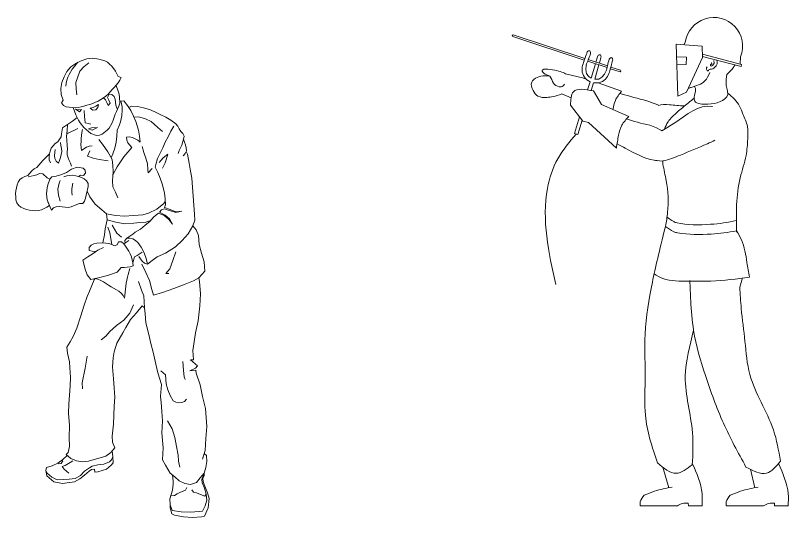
# Model space of a CAD drawing. Header units: millimetres. Extents: x -4334 to 3170, y -6252 to 3630.
# Drawn here: x 380 to 3136, y -6252 to -4460 of the extents above; entities that cross this region are included whole.
import ezdxf

# ---------------------------------------------------------------- set-up
doc = ezdxf.new("R2010")
doc.units = ezdxf.units.MM
doc.linetypes.add('K5LT_THIN', pattern=[0])
doc.layers.get('0').update_dxf_attribs({"color": 250})

# ---------------------------------------------------------------- blocks, each defined once
blk = doc.blocks.new('U14')
at = {"color": 7, "linetype": 'K5LT_THIN', "lineweight": 18}
for p, q in [((7264.2, -219.9), (7250.1, -236.3)), ((7256.2, -223.8), (7275.6, -214.4)), ((7275.6, -214.4), (7295.9, -207.1)), ((7295.9, -207.1), (7317.5, -205.5)), ((7317.5, -205.5), (7338.8, -208.5)), ((7338.8, -208.5), (7359.5, -214.9)), ((7359.5, -214.9), (7369, -220.1)), ((7369, -220.1), (7377.1, -227.1)), ((7224.6, -252.9), (7238.7, -236.6)), ((7243, -244.5), (7232.4, -263.2)), ((7238.7, -236.6), (7256.2, -223.8)), ((7250.1, -236.3), (7243, -244.5)), ((7285.5, -235.6), (7271.4, -251.9)), ((7302.5, -222.3), (7285.5, -235.6)), ((7377.1, -227.1), (7385.3, -234.2)), ((7385.3, -234.2), (7397.9, -251.7)), ((7206.6, -292.1), (7214.8, -272.2)), ((7214.8, -272.2), (7224.6, -252.9)), ((7228.7, -273.4), (7225, -283.5)), ((7232.4, -263.2), (7228.7, -273.4)), ((7263.5, -272.1), (7256.6, -292.5)), ((7271.4, -251.9), (7263.5, -272.1)), ((7397.9, -251.7), (7403.1, -261.2)), ((7403.1, -261.2), (7407.7, -271)), ((7407.7, -271), (7418, -274.2)), ((7418, -274.2), (7413, -283.8)), ((7203.2, -313.5), (7206.6, -292.1)), ((7222.5, -294), (7221.2, -304.8)), ((7225, -283.5), (7222.5, -294)), ((7256.6, -292.5), (7258.2, -314.1)), ((7400.3, -301.2), (7393.3, -309.4)), ((7400.2, -302.9), (7400.3, -301.2)), ((7407.3, -323.3), (7400.2, -302.9)), ((7407.4, -293.1), (7400.3, -301.2)), ((7413, -283.8), (7407.4, -293.1)), ((7204.8, -335), (7203.2, -313.5)), ((7258.2, -314.1), (7259, -324.8)), ((7259, -324.8), (7259.8, -335.6)), ((7379.2, -325.8), (7372.1, -333.9)), ((7386.2, -317.6), (7379.2, -325.8)), ((7393.3, -309.4), (7386.2, -317.6)), ((7411.1, -333.4), (7407.3, -323.3)), ((7211.8, -355.5), (7204.8, -335)), ((7205.9, -364.9), (7210.9, -355.4)), ((7210.9, -355.4), (7210.7, -352.4)), ((7336.4, -358.1), (7326.6, -362.6)), ((7345.9, -353), (7336.4, -358.1)), ((7354.7, -346.7), (7345.9, -353)), ((7363.5, -340.5), (7354.7, -346.7)), ((7354.7, -346.7), (7362.9, -353.8)), ((7362.9, -353.8), (7367.3, -363.6)), ((7372.1, -333.9), (7363.5, -340.5)), ((7370, -345.6), (7373.8, -335.5)), ((7373.8, -355.7), (7370, -345.6)), ((7373.8, -335.5), (7384.6, -334.7)), ((7378.6, -365.4), (7373.8, -355.7)), ((7384.6, -334.7), (7392.7, -341.7)), ((7392.7, -341.7), (7397.3, -351.5)), ((7397.3, -351.5), (7398.1, -362.3)), ((7411.9, -344.2), (7411.1, -333.4)), ((7413.5, -365.7), (7411.9, -344.2)), ((7427.5, -357.2), (7413, -358.3)), ((7416.7, -358), (7421.3, -379.1)), ((7441.1, -374), (7427.5, -357.2)), ((7212.1, -373.8), (7205.9, -364.9)), ((7221.9, -378.4), (7212.1, -373.8)), ((7232.5, -380.3), (7221.9, -378.4)), ((7243.2, -381.4), (7232.5, -380.3)), ((7254, -382.3), (7243.2, -381.4)), ((7247.5, -381.8), (7257.1, -407)), ((7264.8, -381.5), (7254, -382.3)), ((7275.3, -379), (7264.8, -381.5)), ((7285.7, -376.4), (7275.3, -379)), ((7296.1, -373.3), (7285.7, -376.4)), ((7306.5, -370.3), (7296.1, -373.3)), ((7316.8, -367.1), (7306.5, -370.3)), ((7307.7, -383.5), (7318.2, -381)), ((7317.3, -390.4), (7307.7, -383.5)), ((7326.6, -362.6), (7316.8, -367.1)), ((7318.2, -381), (7327.9, -376.3)), ((7327.9, -376.3), (7337.2, -370.9)), ((7335.1, -381.5), (7328.1, -389.6)), ((7337.2, -370.9), (7335.1, -381.5)), ((7367.3, -363.6), (7371.6, -373.6)), ((7371.6, -373.6), (7378.6, -365.4)), ((7398.1, -362.3), (7398.9, -373)), ((7398.9, -373), (7403, -383.1)), ((7401.4, -395.7), (7410.4, -376)), ((7403, -383.1), (7406, -385.7)), ((7410.4, -376), (7413.5, -365.7)), ((7421.3, -379.1), (7422.1, -389.9)), ((7452.3, -392.5), (7441.1, -374)), ((7445.8, -381.7), (7455.2, -376.5)), ((7455.2, -376.5), (7476.8, -377.7)), ((7476.8, -377.7), (7498, -381.9)), ((7498, -381.9), (7518.7, -388.2)), ((7255.4, -387.4), (7266, -389.4)), ((7269.7, -396.8), (7255.4, -387.4)), ((7257.1, -407), (7266.5, -426.4)), ((7266, -389.4), (7276.7, -388.6)), ((7276.7, -388.6), (7269.7, -396.8)), ((7286.5, -392.3), (7288, -413.8)), ((7328.1, -389.6), (7317.3, -390.4)), ((7390.2, -426), (7396.6, -405.4)), ((7396.6, -405.4), (7401.4, -395.7)), ((7420.2, -411.4), (7416.1, -432.6)), ((7422.1, -389.9), (7420.2, -411.4)), ((7461.8, -411.9), (7452.3, -392.5)), ((7470.6, -431.6), (7461.8, -411.9)), ((7518.7, -388.2), (7538.3, -397.1)), ((7538.3, -397.1), (7557.6, -406.8)), ((7557.6, -406.8), (7577.1, -416.1)), ((7244.4, -429.5), (7227, -442.3)), ((7261.8, -416.8), (7244.4, -429.5)), ((7266.5, -426.4), (7271.9, -435.8)), ((7271.9, -435.8), (7285.3, -452.7)), ((7288, -413.8), (7288.8, -424.6)), ((7288.8, -424.6), (7289.6, -435.4)), ((7289.6, -435.4), (7300.2, -437.8)), ((7300.2, -437.8), (7310.7, -440.2)), ((7374.9, -454.5), (7385.6, -435.8)), ((7385.6, -435.8), (7390.2, -426)), ((7416.1, -432.6), (7412, -442.6)), ((7463.1, -414.7), (7484.6, -416.3)), ((7480.3, -462.5), (7470.6, -431.6)), ((7484.6, -416.3), (7505.4, -422.1)), ((7505.4, -422.1), (7524.7, -431.8)), ((7524.7, -431.8), (7549.2, -453)), ((7577.1, -416.1), (7595.8, -426.9)), ((7595.8, -426.9), (7613.6, -439.1)), ((7613.6, -439.1), (7619.9, -447.9)), ((7208.8, -453.9), (7205.7, -475.2)), ((7227, -442.3), (7208.8, -453.9)), ((7225.7, -463.9), (7224.6, -474.6)), ((7227, -442.3), (7225.7, -463.9)), ((7263.6, -456.1), (7226.7, -473.7)), ((7234.5, -470.2), (7254.2, -461.3)), ((7254.2, -461.3), (7263.6, -456.1)), ((7280, -459.6), (7278.5, -470.3)), ((7285.3, -452.7), (7293.5, -459.8)), ((7293.5, -459.8), (7309.8, -473.9)), ((7301.7, -457.3), (7311.9, -453.7)), ((7314.4, -462.4), (7301.7, -457.3)), ((7311.9, -453.7), (7333.4, -452.1)), ((7333.4, -452.1), (7314.4, -462.4)), ((7350.8, -476), (7367.9, -462.7)), ((7367.9, -462.7), (7374.9, -454.5)), ((7403.4, -462.5), (7402.6, -484)), ((7412, -442.6), (7403.4, -462.5)), ((7484.1, -483.8), (7480.3, -462.5)), ((7549.2, -453), (7565.6, -467.1)), ((7594.8, -466.1), (7585.3, -485.6)), ((7606.2, -447.8), (7594.8, -466.1)), ((7619.9, -447.9), (7625.1, -457.4)), ((7625.1, -457.4), (7630.4, -466.8)), ((7630.4, -466.8), (7638.6, -473.9)), ((7203.9, -485.9), (7192, -503.9)), ((7205.7, -475.2), (7203.9, -485.9)), ((7224.6, -474.6), (7223.2, -485.3)), ((7223.2, -485.3), (7224, -496.1)), ((7224.6, -474.6), (7234.5, -470.2)), ((7226.7, -473.7), (7224.6, -474.6)), ((7276.2, -491.7), (7275.4, -502.5)), ((7278.5, -470.3), (7276.2, -491.7)), ((7309.8, -473.9), (7330.2, -481.1)), ((7330.2, -481.1), (7341, -480.3)), ((7339.1, -495.1), (7352.2, -512.3)), ((7341, -480.3), (7350.8, -476)), ((7402.6, -484), (7400.1, -505.5)), ((7437.1, -487.1), (7447.8, -486.3)), ((7437.9, -497.9), (7437.1, -487.1)), ((7447.8, -486.3), (7458.5, -487.9)), ((7458.5, -487.9), (7477.5, -498.3)), ((7485.7, -505.3), (7484.1, -483.8)), ((7585.3, -485.6), (7574.8, -504.5)), ((7640.1, -494.6), (7634.3, -515.3)), ((7638.6, -473.9), (7642.3, -484)), ((7642.3, -484), (7640.1, -494.6)), ((7640.1, -494.6), (7644.4, -504.5)), ((7183.2, -510.2), (7169.1, -526.6)), ((7192, -503.9), (7183.2, -510.2)), ((7203, -517.4), (7202.3, -506.6)), ((7205.6, -527.9), (7203, -517.4)), ((7224, -496.1), (7225.6, -517.6)), ((7225.6, -517.6), (7226.4, -528.4)), ((7275.4, -502.5), (7274.9, -513.3)), ((7274.9, -513.3), (7276.5, -534.8)), ((7285.1, -528.3), (7294.4, -522.8)), ((7294.4, -522.8), (7304.6, -519.3)), ((7304.6, -519.3), (7315.4, -518.5)), ((7352.2, -512.3), (7370.6, -539)), ((7400.1, -505.5), (7395.7, -526.6)), ((7442.5, -507.6), (7437.9, -497.9)), ((7456, -524.5), (7442.5, -507.6)), ((7477.5, -498.3), (7485.7, -505.3)), ((7492.6, -520.8), (7499.5, -541.3)), ((7574.8, -504.5), (7567.1, -524.6)), ((7634.3, -515.3), (7625.3, -535)), ((7644.4, -504.5), (7647.4, -514.8)), ((7647.4, -514.8), (7650, -525.3)), ((7162.3, -547), (7138.5, -570.8)), ((7162.3, -547), (7161.3, -557.8)), ((7164.9, -536.5), (7162.3, -547)), ((7169.1, -526.6), (7164.9, -536.5)), ((7182.6, -531.2), (7181, -552.7)), ((7201.9, -559.8), (7204.5, -549.3)), ((7204.5, -549.3), (7206.4, -538.7)), ((7206.4, -538.7), (7205.6, -527.9)), ((7226.4, -528.4), (7225.2, -539.1)), ((7225.2, -539.1), (7226, -549.9)), ((7226, -549.9), (7228.9, -560.3)), ((7276.5, -534.8), (7285.1, -528.3)), ((7306.8, -535.6), (7297.8, -555.2)), ((7370.6, -539), (7386.6, -567.1)), ((7388.8, -547.1), (7383, -560.8)), ((7395.7, -526.6), (7388.8, -547.1)), ((7427.8, -557.2), (7441.9, -540.9)), ((7441.9, -540.9), (7456, -524.5)), ((7499.5, -541.3), (7506.4, -561.7)), ((7557.1, -543.7), (7548.2, -563.5)), ((7567.1, -524.6), (7557.1, -543.7)), ((7568, -561.2), (7584.4, -547.2)), ((7584.4, -547.2), (7578.3, -568)), ((7625.3, -535), (7622, -545.3)), ((7646.5, -546), (7639.5, -554.2)), ((7650.8, -536.1), (7646.5, -546)), ((7649.9, -538.1), (7654.5, -547.9)), ((7650, -525.3), (7650.8, -536.1)), ((7654.5, -547.9), (7660.1, -579.8)), ((7138.5, -570.8), (7124.4, -587.2)), ((7161.3, -557.8), (7162.1, -568.5)), ((7162.1, -568.5), (7166.7, -578.3)), ((7181, -552.7), (7181.8, -563.5)), ((7181.8, -563.5), (7186.6, -573.1)), ((7186.6, -573.1), (7194.8, -580.2)), ((7194.8, -580.2), (7198.7, -570.1)), ((7198.7, -570.1), (7201.9, -559.8)), ((7228.9, -560.3), (7233.2, -570.2)), ((7233.2, -570.2), (7237.6, -580.1)), ((7297.8, -555.2), (7318.1, -562.6)), ((7318.1, -562.6), (7339.4, -566.6)), ((7339.4, -566.6), (7371.4, -571.3)), ((7386.6, -567.1), (7388.2, -588.7)), ((7404.3, -593.5), (7416, -575.3)), ((7416, -575.3), (7427.8, -557.2)), ((7506.4, -561.7), (7512.1, -582.5)), ((7548.2, -563.5), (7542.1, -584.2)), ((7553.9, -577.6), (7568, -561.2)), ((7575.2, -578.3), (7565.2, -597.5)), ((7578.3, -568), (7575.2, -578.3)), ((7107.9, -600.5), (7099.4, -607.2)), ((7117.4, -595.4), (7107.9, -600.5)), ((7124.4, -587.2), (7117.4, -595.4)), ((7222.8, -613.1), (7240.6, -600.8)), ((7237.6, -580.1), (7241.7, -590.1)), ((7240.6, -600.8), (7261, -593.8)), ((7261, -593.8), (7282.2, -597.8)), ((7282.2, -597.8), (7290.4, -604.9)), ((7290.4, -604.9), (7291.2, -615.7)), ((7388.2, -588.7), (7389.8, -610.2)), ((7388.9, -621.9), (7404.3, -593.5)), ((7512.1, -582.5), (7513.7, -604.1)), ((7513.7, -604.1), (7514.5, -614.9)), ((7514.5, -614.9), (7528.6, -598.5)), ((7542.1, -584.2), (7539.2, -594.6)), ((7539.2, -594.6), (7549.1, -613.8)), ((7660.1, -579.8), (7664.2, -601)), ((7664.2, -601), (7670.1, -632.9)), ((7065.5, -632.1), (7056.5, -638.2)), ((7075.4, -627.8), (7065.5, -632.1)), ((7085.3, -623.6), (7075.4, -627.8)), ((7092.4, -615.4), (7085.3, -623.6)), ((7107.6, -624), (7086.6, -629)), ((7099.4, -607.2), (7092.4, -615.4)), ((7118, -621.3), (7107.6, -624)), ((7127.7, -616.5), (7118, -621.3)), ((7138.4, -618.1), (7127.7, -616.5)), ((7154.7, -632.2), (7138.4, -618.1)), ((7164.5, -636.8), (7154.7, -632.2)), ((7164.5, -636.8), (7171.6, -628.6)), ((7171.6, -628.6), (7182.3, -627.8)), ((7182.3, -627.8), (7203.1, -622)), ((7203.1, -622), (7222.8, -613.1)), ((7214.2, -629), (7224.1, -624.7)), ((7224.1, -624.7), (7234.9, -623.9)), ((7234.9, -623.9), (7245.7, -623.1)), ((7245.7, -623.1), (7256.3, -624.7)), ((7256.3, -624.7), (7266.7, -627.7)), ((7273.4, -622.8), (7266.7, -627.7)), ((7266.7, -627.7), (7276.8, -631.5)), ((7284.1, -623.8), (7273.4, -622.8)), ((7276.8, -631.5), (7286.9, -635.5)), ((7291.2, -615.7), (7284.1, -623.8)), ((7389.8, -610.2), (7387.2, -642.5)), ((7549.1, -613.8), (7557.7, -633.6)), ((7557.7, -633.6), (7564.8, -654)), ((7670.1, -632.9), (7672.4, -665.2)), ((7047.2, -657.5), (7042.7, -678.6)), ((7050.9, -647.3), (7047.2, -657.5)), ((7056.5, -638.2), (7050.9, -647.3)), ((7154.8, -667.7), (7157.4, -657.2)), ((7157.4, -657.2), (7164.5, -636.8)), ((7197, -651.7), (7193, -672.9)), ((7200.4, -641.4), (7197, -651.7)), ((7246.5, -650.9), (7241.9, -672)), ((7286.9, -635.5), (7295.1, -642.5)), ((7295.1, -642.5), (7300.2, -652)), ((7300.2, -652), (7301, -662.8)), ((7387.2, -642.5), (7388.8, -664.1)), ((7564.8, -654), (7573.1, -685.3)), ((7042.7, -678.6), (7041.4, -689.4)), ((7152.5, -689.2), (7154.8, -667.7)), ((7193, -672.9), (7193.8, -683.7)), ((7193.8, -683.7), (7194.6, -694.4)), ((7241.9, -672), (7242.7, -682.8)), ((7242.7, -682.8), (7243.5, -693.5)), ((7295.6, -683.7), (7293.1, -694.2)), ((7298.8, -673.4), (7295.6, -683.7)), ((7296.6, -680.3), (7306.5, -699.5)), ((7301, -662.8), (7298.8, -673.4)), ((7388.8, -664.1), (7397.9, -683.6)), ((7397.9, -683.6), (7406.3, -703.6)), ((7573.1, -685.3), (7574.7, -706.9)), ((7672.4, -665.2), (7674.8, -697.5)), ((7041.4, -689.4), (7042.2, -700.1)), ((7042.2, -700.1), (7043, -710.9)), ((7043, -710.9), (7046.7, -721)), ((7154.1, -710.7), (7152.5, -689.2)), ((7162.5, -730.6), (7154.1, -710.7)), ((7194.6, -694.4), (7200.9, -715.1)), ((7288.1, -715.2), (7281, -723.4)), ((7291, -704.8), (7288.1, -715.2)), ((7293.1, -694.2), (7291, -704.8)), ((7306.5, -699.5), (7325.4, -725.8)), ((7574.7, -706.9), (7576.3, -728.4)), ((7674.8, -697.5), (7677.2, -729.8)), ((7046.7, -721), (7052.6, -730.1)), ((7052.6, -730.1), (7060.8, -737.1)), ((7060.8, -737.1), (7070.7, -741.4)), ((7070.7, -741.4), (7080.9, -745.1)), ((7134.1, -745.9), (7144, -741.5)), ((7144, -741.5), (7153.8, -736.9)), ((7153.8, -736.9), (7162.5, -730.6)), ((7169.7, -747.8), (7157.3, -718.2)), ((7176.8, -739.6), (7169.7, -747.8)), ((7186.6, -735.2), (7176.8, -739.6)), ((7197.4, -734.4), (7186.6, -735.2)), ((7208, -736.1), (7197.4, -734.4)), ((7229.5, -738.1), (7208, -736.1)), ((7240, -735.6), (7229.5, -738.1)), ((7259.9, -727.1), (7240, -735.6)), ((7270.3, -724.2), (7259.9, -727.1)), ((7281, -723.4), (7270.3, -724.2)), ((7325.4, -725.8), (7349.9, -747)), ((7545.3, -744.4), (7569.9, -723.3)), ((7572.5, -742.8), (7562.4, -746.8)), ((7569.9, -723.3), (7575.4, -716.9)), ((7582.5, -746.9), (7572.5, -742.8)), ((7576.3, -728.4), (7572.6, -738.5)), ((7572.6, -738.5), (7592.9, -745.8)), ((7677.2, -729.8), (7679.6, -762.1)), ((7080.9, -745.1), (7091.4, -747.3)), ((7091.4, -747.3), (7102.1, -748.7)), ((7102.1, -748.7), (7112.9, -749.4)), ((7112.9, -749.4), (7123.7, -748.6)), ((7123.7, -748.6), (7134.1, -745.9)), ((7349.9, -747), (7358.1, -754)), ((7358.1, -754), (7366.3, -761.1)), ((7366.3, -761.1), (7367.9, -782.6)), ((7366.3, -761.1), (7398.2, -766.8)), ((7398.2, -766.8), (7430.5, -768.8)), ((7430.5, -768.8), (7462.8, -766.4)), ((7462.8, -766.4), (7495.2, -764)), ((7495.2, -764), (7515.9, -758.2)), ((7515.9, -758.2), (7545.3, -744.4)), ((7551.9, -758.7), (7534.8, -771.8)), ((7572.1, -766.5), (7551.9, -758.7)), ((7562.4, -746.8), (7555.4, -754.9)), ((7555.4, -754.9), (7574.6, -764.9)), ((7588.4, -780.7), (7572.1, -766.5)), ((7574.6, -764.9), (7590.9, -779)), ((7613.6, -755.9), (7582.5, -746.9)), ((7592.9, -745.8), (7613.2, -753.2)), ((7613.2, -753.2), (7634.7, -751.6)), ((7634.7, -751.6), (7613.6, -755.9)), ((7679.6, -762.1), (7681.2, -783.7)), ((7367.9, -782.6), (7361.3, -814.3)), ((7367.9, -782.6), (7399.2, -791)), ((7399.2, -791), (7431.2, -796.2)), ((7431.2, -796.2), (7463.5, -793.8)), ((7463.5, -793.8), (7485, -792.2)), ((7485, -792.2), (7506.6, -790.6)), ((7520.7, -788.2), (7503.7, -801.5)), ((7506.6, -790.6), (7524.3, -784)), ((7534.8, -771.8), (7520.7, -788.2)), ((7601.7, -797.7), (7588.4, -780.7)), ((7590.9, -779), (7601.7, -797.7)), ((7681.2, -783.7), (7674, -804)), ((7361.3, -814.3), (7359.1, -835.8)), ((7370.5, -808.5), (7377.7, -828.9)), ((7386.5, -801.3), (7402.8, -829.3)), ((7468.5, -826.6), (7459.7, -832.8)), ((7486.7, -814.9), (7468.5, -826.6)), ((7503.7, -801.5), (7486.7, -814.9)), ((7674, -804), (7657.4, -831.8)), ((7685.4, -818.1), (7674, -804)), ((7694.4, -837.7), (7685.4, -818.1)), ((7359.1, -835.8), (7352.8, -864)), ((7377.7, -828.9), (7384.5, -869.9)), ((7402.8, -829.3), (7419.2, -843.4)), ((7438.7, -848), (7431.7, -856.1)), ((7459.7, -832.8), (7438.7, -848)), ((7449.5, -847.2), (7438.7, -848)), ((7459.9, -850.1), (7449.5, -847.2)), ((7469.2, -855.4), (7459.9, -850.1)), ((7657.4, -831.8), (7636.2, -856.4)), ((7696.8, -870), (7694.4, -837.7)), ((7310.8, -872.3), (7303.7, -880.5)), ((7303.7, -880.5), (7304.5, -891.3)), ((7320.8, -868.2), (7310.8, -872.3)), ((7331.2, -865.6), (7320.8, -868.2)), ((7352.8, -864), (7331.2, -865.6)), ((7335.6, -889.9), (7355.2, -880.7)), ((7374.2, -866.5), (7352.8, -864)), ((7384.5, -869.9), (7374.2, -866.5)), ((7394.1, -874.9), (7384.5, -869.9)), ((7404.2, -870.9), (7394.1, -874.9)), ((7408.6, -861.1), (7404.2, -870.9)), ((7419.3, -860.3), (7408.6, -861.1)), ((7427.5, -867.3), (7419.3, -860.3)), ((7445.7, -855.7), (7427.5, -867.3)), ((7427.5, -867.3), (7433.9, -876.1)), ((7431.7, -856.1), (7432.4, -866.9)), ((7433.9, -876.1), (7445.3, -894.4)), ((7477.4, -862.5), (7469.2, -855.4)), ((7483.9, -871.1), (7477.4, -862.5)), ((7490.1, -880), (7483.9, -871.1)), ((7499.8, -899.3), (7490.1, -880)), ((7612.1, -878), (7576, -901.6)), ((7636.2, -856.4), (7612.1, -878)), ((7704.8, -901.4), (7696.8, -870)), ((7299.9, -914.1), (7317.9, -902.2)), ((7304.5, -891.3), (7315, -893.9)), ((7315, -893.9), (7327.7, -895.4)), ((7317.9, -902.2), (7335.6, -889.9)), ((7445.3, -894.4), (7450.4, -903.9)), ((7450.4, -903.9), (7454.5, -913.9)), ((7475.2, -908.9), (7465.9, -914.4)), ((7493.7, -897.7), (7475.2, -908.9)), ((7507.2, -919.6), (7499.8, -899.3)), ((7576, -901.6), (7546.1, -914.3)), ((7613.4, -896.5), (7602.8, -927.1)), ((7713.9, -932.5), (7704.8, -901.4)), ((7282, -926.2), (7299.9, -914.1)), ((7289.5, -957.8), (7282, -926.2)), ((7454.5, -913.9), (7459.8, -935.1)), ((7465.9, -914.4), (7459.8, -935.1)), ((7459.8, -935.1), (7460.6, -945.9)), ((7487, -921.4), (7481, -912.4)), ((7493.5, -930), (7487, -921.4)), ((7501.7, -937.1), (7493.5, -930)), ((7511.9, -940.6), (7507.2, -919.6)), ((7528.7, -927), (7511.9, -940.6)), ((7546.1, -914.3), (7528.7, -927)), ((7602.8, -927.1), (7591.7, -957.5)), ((7716.3, -964.8), (7713.9, -932.5)), ((7297.5, -977.8), (7289.5, -957.8)), ((7418.3, -952.4), (7404.1, -968.7)), ((7429, -951.6), (7418.3, -952.4)), ((7450.6, -950), (7429, -951.6)), ((7443.7, -976.8), (7449, -955.8)), ((7460.6, -945.9), (7450.6, -950)), ((7492.5, -939.9), (7505.9, -969.5)), ((7511.9, -940.6), (7501.7, -937.1)), ((7591.7, -957.5), (7577.6, -973.9)), ((7310.7, -994.9), (7297.5, -977.8)), ((7342.3, -987.9), (7310.7, -994.9)), ((7322.4, -996.7), (7325, -991.8)), ((7325, -991.8), (7335.6, -993.9)), ((7373.6, -979.6), (7342.3, -987.9)), ((7404.1, -968.7), (7373.6, -979.6)), ((7436.6, -1008.4), (7440.8, -987.2)), ((7440.8, -987.2), (7443.7, -976.8)), ((7505.9, -969.5), (7519.7, -998.8)), ((7577.6, -973.9), (7588.3, -973.1)), ((7676.5, -1000.3), (7695.1, -989.4)), ((7695.1, -989.4), (7716.3, -964.8)), ((7697.9, -1002.7), (7695.1, -989.4)), ((7322.4, -996.7), (7304.9, -1036.1)), ((7335.6, -993.9), (7345.4, -998.4)), ((7345.4, -998.4), (7354.7, -1003.8)), ((7354.7, -1003.8), (7373, -1015.3)), ((7373, -1015.3), (7382.3, -1020.9)), ((7432.7, -1040.5), (7435, -1019)), ((7435, -1019), (7436.6, -1008.4)), ((7490.4, -1033), (7479.5, -1002.5)), ((7519.7, -998.8), (7528.1, -1030.1)), ((7605.9, -1027.4), (7646.3, -1012.1)), ((7646.3, -1012.1), (7676.5, -1000.3)), ((7701.1, -1045.8), (7697.9, -1002.7)), ((7304.9, -1036.1), (7296.8, -1056.2)), ((7382.3, -1020.9), (7401.1, -1031.4)), ((7401.1, -1031.4), (7410.3, -1037)), ((7410.3, -1037), (7418.5, -1044.1)), ((7418.5, -1044.1), (7425.4, -1052.4)), ((7430.4, -1062), (7432.7, -1040.5)), ((7498.6, -1053), (7490.4, -1033)), ((7528.1, -1030.1), (7534.1, -1050.8)), ((7534.1, -1050.8), (7565.1, -1041.6)), ((7565.1, -1041.6), (7605.9, -1027.4)), ((7698.7, -1088.9), (7701.1, -1045.8)), ((7296.8, -1056.2), (7286.2, -1086.8)), ((7425.4, -1052.4), (7430.4, -1062)), ((7501.8, -1096.1), (7498.6, -1053)), ((7286.2, -1086.8), (7272.7, -1127.8)), ((7462.1, -1085.6), (7449.1, -1115.3)), ((7472.4, -1113.6), (7493.6, -1089)), ((7493.6, -1089), (7501.8, -1096.1)), ((7501.8, -1096.1), (7503.4, -1117.6)), ((7692.5, -1142.6), (7698.7, -1088.9)), ((7272.7, -1127.8), (7260, -1169.1)), ((7449.1, -1115.3), (7427.9, -1139.8)), ((7451.3, -1138.1), (7472.4, -1113.6)), ((7503.4, -1117.6), (7505.7, -1149.9)), ((7427.9, -1139.8), (7401.8, -1158.9)), ((7435.3, -1166.3), (7451.3, -1138.1)), ((7505.7, -1149.9), (7516.4, -1191.8)), ((7683.5, -1184.8), (7692.5, -1142.6)), ((7260, -1169.1), (7246.8, -1198.7)), ((7377.4, -1180.3), (7363.3, -1196.6)), ((7401.8, -1158.9), (7377.4, -1180.3)), ((7402.3, -1222), (7424.2, -1184.9)), ((7424.2, -1184.9), (7435.3, -1166.3)), ((7678.9, -1216.9), (7683.5, -1184.8)), ((7246.8, -1198.7), (7236.2, -1217.5)), ((7363.3, -1196.6), (7347, -1210.8)), ((7516.4, -1191.8), (7524, -1223.3)), ((7236.2, -1217.5), (7224.9, -1235.9)), ((7224.9, -1235.9), (7226.5, -1257.5)), ((7392.7, -1253), (7402.3, -1222)), ((7524, -1223.3), (7531.8, -1254.8)), ((7673.9, -1248.9), (7678.9, -1216.9)), ((7226.5, -1257.5), (7233.6, -1289.1)), ((7390.2, -1274.5), (7392.7, -1253)), ((7531.8, -1254.8), (7541.3, -1296.9)), ((7676.3, -1281.2), (7673.9, -1248.9)), ((7233.6, -1289.1), (7235.2, -1310.6)), ((7297.3, -1268.3), (7289.5, -1310.8)), ((7387.5, -1306.7), (7390.2, -1274.5)), ((7638.4, -1287.9), (7640.8, -1320.2)), ((7665.6, -1282), (7676.3, -1281.2)), ((7673.7, -1289.1), (7665.6, -1282)), ((7690.1, -1303.2), (7673.7, -1289.1)), ((7235.2, -1310.6), (7237.6, -1342.9)), ((7289.5, -1310.8), (7278.8, -1363.7)), ((7390.6, -1349.8), (7387.5, -1306.7)), ((7541.3, -1296.9), (7548.5, -1328.5)), ((7560, -1321.4), (7576.4, -1335.5)), ((7640.8, -1320.2), (7642.4, -1341.7)), ((7663.5, -1320.5), (7683.1, -1311.4)), ((7685, -1318.9), (7663.5, -1320.5)), ((7683.1, -1311.4), (7690.1, -1303.2)), ((7685.8, -1329.7), (7685, -1318.9)), ((7237.6, -1342.9), (7236, -1375.3)), ((7393, -1382.1), (7390.6, -1349.8)), ((7548.5, -1328.5), (7561.8, -1369.6)), ((7576.4, -1335.5), (7578.8, -1367.8)), ((7642.4, -1341.7), (7646.5, -1351.7)), ((7699.8, -1370.5), (7685.8, -1329.7)), ((7236, -1375.3), (7233.9, -1407.6)), ((7278.8, -1363.7), (7280.4, -1385.3)), ((7561.8, -1369.6), (7559, -1412.7)), ((7578.8, -1367.8), (7584.4, -1388.6)), ((7708.2, -1412.9), (7699.8, -1370.5)), ((7395.4, -1414.5), (7393, -1382.1)), ((7584.4, -1388.6), (7593.1, -1408.4)), ((7233.9, -1407.6), (7232.2, -1440)), ((7393.8, -1446.8), (7395.4, -1414.5)), ((7559, -1412.7), (7560.6, -1434.2)), ((7593.1, -1408.4), (7603.2, -1427.5)), ((7603.2, -1427.5), (7612.9, -1432.2)), ((7612.9, -1432.2), (7623.3, -1435.2)), ((7634.1, -1434.4), (7643.8, -1429.8)), ((7643.8, -1429.8), (7650.9, -1421.7)), ((7719, -1454.7), (7708.2, -1412.9)), ((7232.2, -1440), (7230.7, -1472.3)), ((7392.5, -1479.2), (7393.8, -1446.8)), ((7560.6, -1434.2), (7563, -1466.5)), ((7623.3, -1435.2), (7634.1, -1434.4)), ((7721.4, -1487), (7719, -1454.7)), ((7230.7, -1472.3), (7233.9, -1515.4)), ((7390.9, -1511.5), (7392.5, -1479.2)), ((7563, -1466.5), (7565.4, -1498.8)), ((7723.8, -1519.4), (7721.4, -1487)), ((7233.9, -1515.4), (7232.3, -1558.6)), ((7388.5, -1533), (7390.9, -1511.5)), ((7565.4, -1498.8), (7563.6, -1542)), ((7583.9, -1499.3), (7599.9, -1527.5)), ((7386.2, -1554.5), (7388.5, -1533)), ((7563.6, -1542), (7567.6, -1595.9)), ((7599.9, -1527.5), (7609.4, -1558.5)), ((7720.3, -1562.4), (7723.8, -1519.4)), ((7232.3, -1558.6), (7234.6, -1590.9)), ((7387.8, -1576), (7386.2, -1554.5)), ((7609.4, -1558.5), (7615.7, -1590.3)), ((7717.4, -1605.5), (7720.3, -1562.4)), ((7234.6, -1590.9), (7229.4, -1611.9)), ((7381.5, -1612.5), (7395.6, -1596.2)), ((7395.6, -1596.2), (7387.8, -1576)), ((7567.6, -1595.9), (7565.2, -1639)), ((7615.7, -1590.3), (7621.4, -1622.1)), ((7226.2, -1623.4), (7209.9, -1637.6)), ((7229.4, -1611.9), (7222.3, -1620)), ((7222.3, -1620), (7230.5, -1627.1)), ((7343.3, -1631.9), (7363.8, -1624.9)), ((7363.8, -1624.9), (7381.5, -1612.5)), ((7387.2, -1617.1), (7386.5, -1606.8)), ((7388, -1627.9), (7387.2, -1617.1)), ((7621.4, -1622.1), (7623, -1643.7)), ((7708.1, -1636.6), (7717.4, -1605.5)), ((7713.7, -1615.7), (7708.1, -1636.6)), ((7721.9, -1622.8), (7713.7, -1615.7)), ((7723.5, -1644.3), (7721.9, -1622.8)), ((7192.2, -1650), (7172.8, -1659.3)), ((7209.9, -1637.6), (7192.2, -1650)), ((7193.7, -1652.7), (7204.4, -1651.9)), ((7204.4, -1651.9), (7209.8, -1642.6)), ((7236.9, -1647.7), (7218.2, -1658.5)), ((7230.5, -1627.1), (7238.7, -1634.1)), ((7245.7, -1641.5), (7236.9, -1647.7)), ((7238.7, -1634.1), (7258.9, -1641.7)), ((7258.9, -1641.7), (7280.2, -1645.3)), ((7280.2, -1645.3), (7301.8, -1643.7)), ((7301.8, -1643.7), (7322.5, -1637.6)), ((7322.5, -1637.6), (7343.3, -1631.9)), ((7357, -1654.1), (7377.1, -1646.1)), ((7377.1, -1646.1), (7384.1, -1638)), ((7389.6, -1649.4), (7382.6, -1657.6)), ((7384.1, -1638), (7388, -1627.9)), ((7388, -1627.9), (7389.6, -1649.4)), ((7565.2, -1639), (7576.1, -1657.6)), ((7623, -1643.7), (7627.7, -1664.8)), ((7719.9, -1665.6), (7723.5, -1644.3)), ((7152, -1665.3), (7150.2, -1676)), ((7150.2, -1676), (7154.3, -1686)), ((7153.2, -1696), (7150.2, -1676)), ((7172.8, -1659.3), (7152, -1665.3)), ((7218.2, -1658.5), (7208.3, -1662.8)), ((7208.3, -1662.8), (7214.9, -1671.4)), ((7214.9, -1671.4), (7223, -1678.4)), ((7223, -1678.4), (7231.2, -1685.5)), ((7273, -1694.6), (7287.1, -1678.3)), ((7287.1, -1678.3), (7305.5, -1666.9)), ((7304.4, -1679), (7287.6, -1692.6)), ((7312.9, -1672.4), (7304.4, -1679)), ((7305.5, -1666.9), (7314.5, -1661)), ((7323.7, -1671.6), (7312.9, -1672.4)), ((7314.5, -1661), (7335.5, -1655.7)), ((7324.5, -1682.4), (7323.7, -1671.6)), ((7366.1, -1671.6), (7335.3, -1681.6)), ((7335.5, -1655.7), (7357, -1654.1)), ((7382.6, -1657.6), (7366.1, -1671.6)), ((7576.1, -1657.6), (7592.6, -1685.5)), ((7714.5, -1686.5), (7719.9, -1665.6)), ((7177.7, -1717.2), (7153.2, -1696)), ((7154.3, -1686), (7162.4, -1693.1)), ((7162.4, -1693.1), (7170.6, -1700.1)), ((7170.6, -1700.1), (7189.7, -1710.2)), ((7189.7, -1710.2), (7211.2, -1708.7)), ((7211.2, -1708.7), (7232.8, -1707.1)), ((7232.8, -1707.1), (7254.3, -1705.5)), ((7271.3, -1706.8), (7252.3, -1717.1)), ((7254.3, -1705.5), (7273, -1694.6)), ((7287.6, -1692.6), (7271.3, -1706.8)), ((7335.3, -1681.6), (7324.5, -1682.4)), ((7592.6, -1685.5), (7609, -1699.6)), ((7601.7, -1693.3), (7603.3, -1714.8)), ((7609, -1699.6), (7625.4, -1713.7)), ((7686.3, -1719.2), (7700.4, -1702.9)), ((7700.4, -1702.9), (7714.5, -1686.5)), ((7706.4, -1709.2), (7714.5, -1686.5)), ((7709.6, -1705.2), (7714.1, -1695.3)), ((7710.4, -1715.9), (7709.6, -1705.2)), ((7714.1, -1695.3), (7714.5, -1686.5)), ((7209.5, -1723.1), (7177.7, -1717.2)), ((7252.3, -1717.1), (7209.5, -1723.1)), ((7604.1, -1725.6), (7601.5, -1747)), ((7603.3, -1714.8), (7604.1, -1725.6)), ((7625.4, -1713.7), (7644.7, -1723.4)), ((7644.7, -1723.4), (7666, -1726.7)), ((7666, -1726.7), (7686.3, -1719.2)), ((7707.2, -1720), (7706.4, -1709.2)), ((7715.2, -1740.1), (7707.2, -1720)), ((7714.5, -1725.9), (7710.4, -1715.9)), ((7726.4, -1756.1), (7714.5, -1725.9)), ((7601.5, -1747), (7591.2, -1777.7)), ((7618, -1759.7), (7608.9, -1765.6)), ((7627.5, -1754.8), (7618, -1759.7)), ((7647.6, -1746.8), (7627.5, -1754.8)), ((7652.2, -1737), (7647.6, -1746.8)), ((7676.2, -1754.2), (7670.4, -1745.1)), ((7676.2, -1754.2), (7686.9, -1756)), ((7686.9, -1756), (7706.9, -1764)), ((7721.8, -1760.6), (7715.2, -1740.1)), ((7717, -1767.8), (7721.8, -1760.6)), ((7723.4, -1782.2), (7721.8, -1760.6)), ((7731.6, -1777), (7726.4, -1756.1)), ((7591.2, -1777.7), (7592.7, -1799.3)), ((7608.9, -1765.6), (7598.1, -1766.4)), ((7706.9, -1764), (7717, -1767.8)), ((7717.7, -1803), (7723.4, -1782.2)), ((7728.4, -1809.3), (7731.6, -1777)), ((7592.7, -1799.3), (7600.2, -1819.5)), ((7592.7, -1799.3), (7593.5, -1810)), ((7593.5, -1810), (7598.7, -1831)), ((7707.8, -1822.2), (7717.7, -1803)), ((7715.1, -1838.9), (7728.4, -1809.3)), ((7598.7, -1831), (7608.4, -1835.8)), ((7600.2, -1819.5), (7632.3, -1823.9)), ((7608.4, -1835.8), (7640.2, -1842.1)), ((7632.3, -1823.9), (7664.7, -1825.4)), ((7640.2, -1842.1), (7672.5, -1844.4)), ((7664.7, -1825.4), (7697, -1823)), ((7672.5, -1844.4), (7704.8, -1842)), ((7697, -1823), (7707.8, -1822.2)), ((7704.8, -1842), (7715.1, -1838.9))]:
    blk.add_line(p, q, dxfattribs=at)
blk = doc.blocks.new('U21')
at = {"color": 7, "linetype": 'K5LT_THIN', "lineweight": 18}
for p, q in [((8439.1, -212.2), (8184.1, -127.7)), ((8441.2, -206.6), (8185.4, -121.8)), ((8766.2, -155.4), (8772.5, -340.4)), ((8859.4, -162.8), (8766.2, -155.4)), ((8799.1, -148.8), (8794.1, -157.6)), ((8860.8, -202.4), (8859.4, -162.8)), ((8860.4, -191.1), (8999.9, -227.5)), ((8520.1, -239.1), (8451.1, -216.2)), ((8521.5, -233.2), (8453.3, -210.6)), ((8487.3, -197.2), (8480.5, -219.6)), ((8498.6, -203.4), (8492.7, -223.6)), ((8767.7, -200.9), (8803.4, -202.2)), ((8803.4, -202.2), (8802.4, -228.4)), ((8803, -326.9), (8860.8, -202.4)), ((8860.7, -199.1), (8998, -234.9)), ((8996.5, -200.3), (8994.6, -226.1)), ((8478.7, -225.3), (8463.2, -276.1)), ((8491, -229.4), (8476.1, -280.2)), ((8566.5, -254.4), (8532, -243)), ((8567.8, -248.5), (8533.6, -237.2)), ((8802.4, -228.4), (8768.7, -229.5)), ((8999.9, -227.5), (8998, -234.9)), ((8432.5, -275.7), (8376.7, -262.7)), ((8446.6, -280.7), (8432.5, -275.7)), ((8450.8, -318.5), (8459.5, -289.5)), ((8463.2, -320.7), (8471.5, -293.2)), ((8572.1, -323.1), (8488.6, -293.3)), ((8500.6, -370.6), (8471.7, -322.3)), ((8772.5, -340.4), (8803, -326.9)), ((8391.9, -346.5), (8359.5, -332.5)), ((8389.9, -373.2), (8434.2, -430.5)), ((8597.5, -413.1), (8500.6, -370.6)), ((8403.9, -474), (8421.9, -414.4)), ((8415.8, -478), (8431.3, -426.7)), ((8434.2, -430.5), (8454.5, -434.9)), ((8553.3, -526.6), (8454.5, -434.9)), ((8403.9, -474), (8415.8, -478)), ((8719.1, -1665), (8740.3, -1738.1)), ((9031.2, -1672.3), (9047, -1738.2)), ((8770.9, -1802.7), (8638.2, -1802.7)), ((8810.3, -1802.7), (8809.8, -1793.6)), ((8859.1, -1802.7), (8810.3, -1802.7)), ((9077.7, -1802.7), (8945.1, -1802.7)), ((9117.1, -1802.7), (9116.7, -1793.6)), ((9165.9, -1802.7), (9117.1, -1802.7))]:
    blk.add_line(p, q, dxfattribs=at)
blk.add_arc((8900.8, -162.7), 102.7, 338.5496, 172.2289, dxfattribs=at)
for points, knots in [([(8185.4, -121.8), (8184, -122.5), (8181.3, -123.9), (8183.1, -126.4), (8184.1, -127.7)], [0, 0, 0, 0, 0.01966011, 0.0401785, 0.0401785, 0.0401785, 0.0401785]), ([(8459.6, -289.5), (8452, -284.8), (8436.7, -275.3), (8429.2, -249), (8434, -225.7), (8442.1, -204.5), (8447.2, -190.2), (8449.9, -182.8)], [0, 0, 0, 0, 0.1373756, 0.2769406, 0.3956628, 0.5106455, 0.6350776, 0.6350776, 0.6350776, 0.6350776]), ([(8463.2, -276.1), (8458.7, -273.6), (8449.1, -268.3), (8444.5, -250.2), (8444.9, -230.5), (8453.8, -210.1), (8458.8, -195.8), (8461.4, -188.4)], [0, 0, 0, 0, 0.078228, 0.1669267, 0.2734018, 0.3883844, 0.5128165, 0.5128165, 0.5128165, 0.5128165]), ([(8449.9, -182.8), (8451, -181.4), (8453.3, -178.7), (8459.7, -178.4), (8461.4, -183.9), (8461.4, -187), (8461.4, -188.4)], [0, 0, 0, 0, 0.0275658, 0.0539169, 0.0816464, 0.1042079, 0.1042079, 0.1042079, 0.1042079]), ([(8487.3, -197.2), (8488.5, -195.8), (8490.7, -193.1), (8497.1, -192.8), (8498.9, -198.5), (8498.7, -201.8), (8498.6, -203.4)], [0, 0, 0, 0, 0.0275658, 0.0539169, 0.0816464, 0.1075502, 0.1075502, 0.1075502, 0.1075502]), ([(8471.4, -293.2), (8480.3, -293.7), (8498.3, -294.7), (8519.5, -277.4), (8528.9, -255.5), (8534.4, -233.5), (8538.4, -218.8), (8540.4, -211.2)], [0, 0, 0, 0, 0.1373756, 0.2769406, 0.3956628, 0.5106455, 0.6350776, 0.6350776, 0.6350776, 0.6350776]), ([(8476.1, -280.2), (8481.3, -280.7), (8492.2, -281.8), (8506.3, -269.6), (8517.3, -253.2), (8521.6, -231.4), (8525.6, -216.8), (8527.8, -209.3)], [0, 0, 0, 0, 0.078228, 0.1669267, 0.2734018, 0.3883844, 0.5128165, 0.5128165, 0.5128165, 0.5128165]), ([(8540.4, -211.2), (8540.3, -209.5), (8540, -206), (8534.9, -202.1), (8530.4, -205.6), (8528.6, -208.1), (8527.8, -209.3)], [0, 0, 0, 0, 0.0275658, 0.0539169, 0.0816464, 0.1042079, 0.1042079, 0.1042079, 0.1042079]), ([(8912.1, -214.2), (8912.9, -217.9), (8914.7, -225.8), (8905.7, -236.5), (8895.9, -245.8), (8883.5, -243.8), (8879.9, -253.6), (8872.4, -243.2), (8875.8, -238.4), (8877.5, -236)], [0, 0, 0, 0, 0.05762, 0.1200776, 0.2064748, 0.2611148, 0.2850691, 0.329179, 0.3746041, 0.3746041, 0.3746041, 0.3746041]), ([(8900.3, -213.2), (8901.9, -217.7), (8904.9, -226.2), (8887.4, -237.5), (8889.6, -226.6), (8894.3, -226.5), (8893.6, -222.1), (8891.7, -221.8), (8891.1, -221.7)], [0, 0, 0, 0, 0.0717843, 0.1360836, 0.166367, 0.1785197, 0.1983901, 0.2072828, 0.2072828, 0.2072828, 0.2072828]), ([(8376.7, -262.7), (8365.5, -257.4), (8343.1, -246.7), (8278, -240.8), (8298.2, -263.8), (8321.4, -265.5), (8324.7, -297.5), (8341.7, -304.6), (8349.6, -307.9)], [0, 0, 0, 0, 0.2375606, 0.4766942, 0.5218594, 0.6511687, 0.799325, 0.9273633, 0.9273633, 0.9273633, 0.9273633]), ([(8976.9, -229.4), (8973.4, -233.4), (8968.7, -242.8), (8957.5, -253), (8950.1, -260), (8946.8, -263)], [0, 0, 0, 0, 0.0736177, 0.1640685, 0.23516, 0.23516, 0.23516, 0.23516]), ([(8359.5, -332.5), (8333.7, -341.8), (8310, -346.7), (8273.5, -345.3), (8254.8, -320.8), (8246.4, -295.6), (8269.1, -268.3), (8294.1, -268.1), (8313.7, -267.9)], [0, 0, 0, 0, 0.206741, 0.369395, 0.500715, 0.650884, 0.712642, 1, 1, 1, 1]), ([(8567.8, -248.5), (8568.7, -249.7), (8570.6, -252.2), (8567.9, -253.7), (8566.5, -254.4)], [0, 0, 0, 0, 0.01966011, 0.0401785, 0.0401785, 0.0401785, 0.0401785]), ([(8809.8, -312.2), (8813.4, -311.7), (8833.9, -304.6), (8869.4, -295.9), (8881.5, -267.7), (8886.3, -256.6)], [0, 0, 0, 0, 0.110581, 0.650744, 1, 1, 1, 1]), ([(8946.8, -263), (8945.3, -274.9), (8943, -293.1), (8947.5, -316.7), (8954.8, -342.7), (8919, -365.1), (8882.5, -370.8), (8825.2, -369.8), (8833.1, -331.6), (8837.8, -314), (8831.4, -305.9), (8831.2, -305.9)], [0, 0, 0, 0, 0.185338, 0.286927, 0.3834, 0.578379, 0.811114, 1.064034, 1.219703, 1.321587, 1.340379, 1.340379, 1.340379, 1.340379]), ([(8349.6, -307.9), (8352.2, -308), (8359.8, -308.3), (8365.1, -302.4), (8368.7, -298.5)], [0, 0, 0, 0, 0.0387822, 0.1166167, 0.1166167, 0.1166167, 0.1166167]), ([(8471.7, -322.3), (8442.2, -316.6), (8392.6, -307.1), (8390.7, -354.1), (8389.9, -373.2)], [0, 0, 0, 0, 0.3775649, 0.6353151, 0.6353151, 0.6353151, 0.6353151]), ([(8572.1, -323.1), (8563.6, -333.7), (8548.3, -353.2), (8543.1, -377.4), (8541.3, -388.5)], [0, 0, 0, 0, 0.545718, 1, 1, 1, 1]), ([(8950.5, -330.2), (8966.8, -344.2), (8991.1, -365.2), (9001.1, -395.1), (9004.5, -405)], [0, 0, 0, 0, 0.3300305, 0.4925642, 0.4925642, 0.4925642, 0.4925642]), ([(8566.1, -330.7), (8571.4, -332.5), (8605.6, -343.3), (8653.8, -353.8), (8693.3, -368.7), (8703.5, -372.5), (8703.4, -373.1), (8703.4, -374.4), (8703.4, -374.4)], [0, 0, 0, 0, 0.117946, 0.763363, 0.986466, 0.986466, 0.986466, 1, 1, 1, 1]), ([(8831.6, -347.2), (8817.4, -358.9), (8797.1, -375.5), (8776.5, -392.3), (8770.6, -397.6)], [0, 0, 0, 0, 0.699675, 1, 1, 1, 1]), ([(8703.4, -374.4), (8714, -368.6), (8747.8, -372), (8776.5, -375.1), (8797.1, -375.5)], [0, 0, 0, 0, 0.433013, 1, 1, 1, 1]), ([(8715.9, -464.4), (8731.8, -454.7), (8784.9, -423.7), (8849.9, -367.5), (8895, -377.7), (8895.7, -377.9)], [0, 0, 0, 0, 0.266655, 0.987788, 1, 1, 1, 1]), ([(8597.5, -413.1), (8588.4, -423.1), (8570.9, -442.3), (8560, -483.3), (8555.8, -511), (8553.3, -526.6)], [0, 0, 0, 0, 0.210238, 0.4034923, 0.6549028, 0.6549028, 0.6549028, 0.6549028]), ([(8770.6, -397.6), (8758.5, -408.4), (8738.9, -425.7), (8728, -449.4), (8725, -458.9)], [0, 0, 0, 0, 0.620269, 1, 1, 1, 1]), ([(9004.5, -405), (9011.1, -419.4), (9024.1, -447.3), (9021.4, -498.3), (9017.9, -560.2), (8978.9, -667.2), (8980.6, -760.7), (8981.8, -826.4)], [0, 0, 0, 0, 0.245678, 0.477955, 0.791217, 1.226009, 2.251137, 2.251137, 2.251137, 2.251137]), ([(8590, -421.5), (8599.4, -425.2), (8636.8, -439.3), (8678.2, -440.8), (8715.9, -464.4), (8715.9, -464.4)], [0, 0, 0, 0, 0.231366, 0.935247, 1, 1, 1, 1]), ([(8409.9, -476), (8386.1, -504.2), (8338.1, -561), (8278.7, -745.5), (8312, -898.1), (8337.2, -1013.4)], [0, 0, 0, 0, 0.577727, 1.165441, 2.980589, 2.980589, 2.980589, 2.980589]), ([(8718.6, -572.4), (8701.2, -571.2), (8660.9, -566.3), (8609.5, -541.4), (8568.6, -516.9), (8555.8, -511.1)], [0, 0, 0, 0, 0.1309294, 0.8242183, 1, 1, 1, 1]), ([(8904.4, -497.8), (8896, -502.6), (8852.5, -522), (8798.4, -544.7), (8739.8, -567.6), (8718.6, -572.4), (8718.6, -572.4)], [0, 0, 0, 0, 0.143171, 0.677048, 0.988968, 1, 1, 1, 1]), ([(8718.2, -572.4), (8718.6, -576), (8721.7, -599.4), (8736.4, -659.2), (8741.3, -735), (8731.4, -788.7), (8728.3, -805.3)], [0, 0, 0, 0, 0.046267, 0.30324, 0.784804, 1, 1, 1, 1]), ([(8980.9, -784.9), (8951.7, -792), (8878.2, -801), (8800.6, -801), (8761.8, -790.7), (8757.8, -788.5)], [0, 0, 0, 0, 0.401475, 0.939396, 1, 1, 1, 1]), ([(8699.8, -1648.9), (8681, -1592.8), (8649.3, -1498.2), (8659.2, -1341.9), (8649.6, -1183.3), (8678.6, -1010.8), (8705.8, -896.9), (8728.3, -805.3)], [0, 0, 0, 0, 0.214545, 0.361856, 0.569745, 0.797161, 1, 1, 1, 1]), ([(8981.5, -820.8), (8952.3, -827.9), (8881.8, -835.3), (8806, -835.3), (8762.4, -826.6), (8758.4, -824.4)], [0, 0, 0, 0, 0.401475, 0.939396, 1, 1, 1, 1]), ([(8981.5, -820.8), (8987.9, -831.5), (9008.6, -866.1), (9017, -924.5), (9025.1, -968.9), (9028.3, -986.1)], [0, 0, 0, 0, 0.1948996, 0.6344272, 0.9104341, 0.9104341, 0.9104341, 0.9104341]), ([(9028.3, -986.1), (8982.4, -992.7), (8910.4, -1003.1), (8807.8, -999.8), (8735.5, -1002.2), (8698.1, -981.3), (8688.1, -975.1)], [0, 0, 0, 0, 0.4002663, 0.6276931, 0.8992489, 1, 1, 1, 1]), ([(9015.5, -1664.1), (8987.4, -1612.8), (8930.2, -1507.8), (8871.2, -1343), (8827.4, -1197.1), (8818.6, -1082), (8816.3, -1022.5), (8815.3, -998.3)], [0, 0, 0, 0, 0.922468, 1.88388, 2.759796, 3.315967, 3.699749, 3.699749, 3.699749, 3.699749]), ([(9138.3, -1643), (9131.8, -1605.3), (9113, -1496.6), (9024.3, -1368.3), (9012.9, -1215.8), (8998.8, -1112.4), (8994.7, -1047.4), (8993.1, -1021.8)], [0, 0, 0, 0, 0.600434, 1.732525, 2.358371, 2.98126, 3.385739, 3.385739, 3.385739, 3.385739]), ([(8824.2, -1655.8), (8826, -1617.7), (8831, -1512.3), (8780.2, -1351.6), (8816.8, -1230.5), (8828.7, -1175.9)], [0, 0, 0, 0, 0.234961, 0.650537, 1, 1, 1, 1]), ([(8824.2, -1655.8), (8804.9, -1670.8), (8763, -1703.3), (8721.9, -1667.9), (8699.8, -1648.9)], [0, 0, 0, 0, 0.34361, 0.7463338, 0.7463338, 0.7463338, 0.7463338]), ([(8824.2, -1651.8), (8840.4, -1686.8), (8861.9, -1735.4), (8859.7, -1788), (8859.1, -1802.7)], [0, 0, 0, 0, 0.719962, 1, 1, 1, 1]), ([(9138.3, -1643), (9122.8, -1661.9), (9089.3, -1703), (9041.3, -1677.8), (9015.5, -1664.1)], [0, 0, 0, 0, 0.34361, 0.7463338, 0.7463338, 0.7463338, 0.7463338]), ([(9131.1, -1651.8), (9147.2, -1686.8), (9168.8, -1735.4), (9166.6, -1788), (9165.9, -1802.7)], [0, 0, 0, 0, 0.719962, 1, 1, 1, 1]), ([(8752.4, -1735.9), (8731.2, -1739.8), (8696.9, -1746.1), (8664.9, -1759.6), (8652.7, -1764.8)], [0, 0, 0, 0, 0.3387023, 0.5476738, 0.5476738, 0.5476738, 0.5476738]), ([(9059.2, -1735.9), (9038, -1739.8), (9003.8, -1746.1), (8971.7, -1759.6), (8959.5, -1764.8)], [0, 0, 0, 0, 0.3387023, 0.5476738, 0.5476738, 0.5476738, 0.5476738]), ([(8652.7, -1764.8), (8646.2, -1772.4), (8636.6, -1783.7), (8637.8, -1798), (8638.2, -1802.7)], [0, 0, 0, 0, 0.1478451, 0.220659, 0.220659, 0.220659, 0.220659]), ([(8959.5, -1764.8), (8953.1, -1772.4), (8943.5, -1783.7), (8944.7, -1798), (8945.1, -1802.7)], [0, 0, 0, 0, 0.1478451, 0.220659, 0.220659, 0.220659, 0.220659]), ([(8809.8, -1793.6), (8802.9, -1793.2), (8789, -1792.2), (8777, -1799.2), (8770.9, -1802.7)], [0, 0, 0, 0, 0.1065509, 0.21489, 0.21489, 0.21489, 0.21489]), ([(9116.7, -1793.6), (9109.8, -1793.2), (9095.9, -1792.2), (9083.8, -1799.2), (9077.7, -1802.7)], [0, 0, 0, 0, 0.1065509, 0.21489, 0.21489, 0.21489, 0.21489])]:
    blk.add_open_spline(points, degree=3, knots=knots, dxfattribs=at)
for points in [[(8757.8, -788.5), (8747.6, -782.3), (8740.1, -777.4), (8733.9, -773.1)], [(8758.4, -824.4), (8746.8, -818.8), (8737.5, -812.1), (8728.3, -805.3)], [(9003.3, -989.6), (9000.1, -1000.3), (8996.6, -1011.1), (8993.1, -1021.8)], [(9003.3, -989.6), (9000.1, -1000.3), (8996.6, -1011.1), (8993.1, -1021.8)]]:
    blk.add_open_spline(points, degree=3, dxfattribs=at)

msp = doc.modelspace()

# ---------------------------------------------------------------- block references
at = {"color": 7}
for name, p in [('U21', (-6031.5, -4407.4)), ('U14', (-6661.7, -4407.4))]:
    msp.add_blockref(name, p, dxfattribs=at)

doc.saveas('drawing.dxf')
